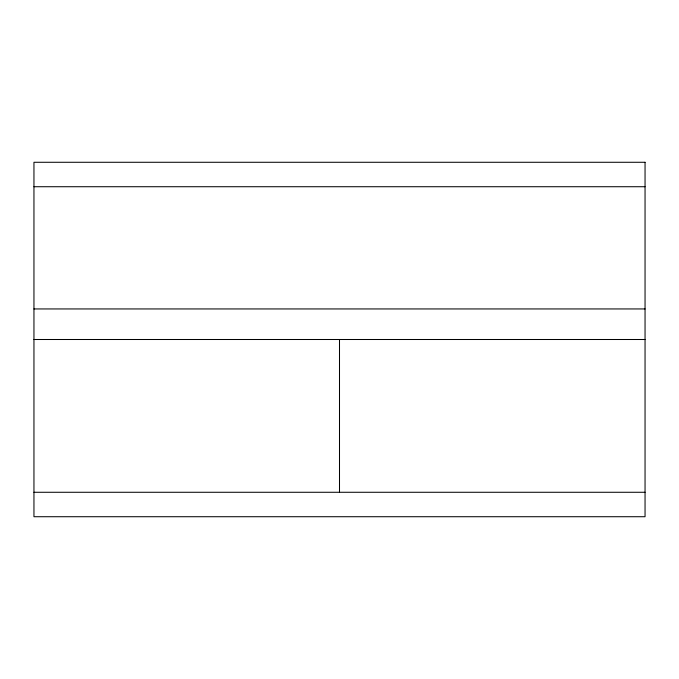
<?xml version="1.0" encoding="UTF-8"?>
<svg xmlns="http://www.w3.org/2000/svg" width="679" height="679" viewBox="0 0 679 679"><rect width="100%" height="100%" fill="white"/><g stroke="black" fill="none" stroke-linecap="round" stroke-linejoin="round"><path stroke-width="1.02" d="M33.95 186.725L645.05 186.725M33.95 308.945L645.05 308.945M33.95 339.5L645.05 339.5M33.95 492.275L645.05 492.275M339.5 339.5L339.5 492.275M645.05 162.281L33.95 162.281L33.95 516.719L645.05 516.719L645.05 162.281"/></g></svg>
